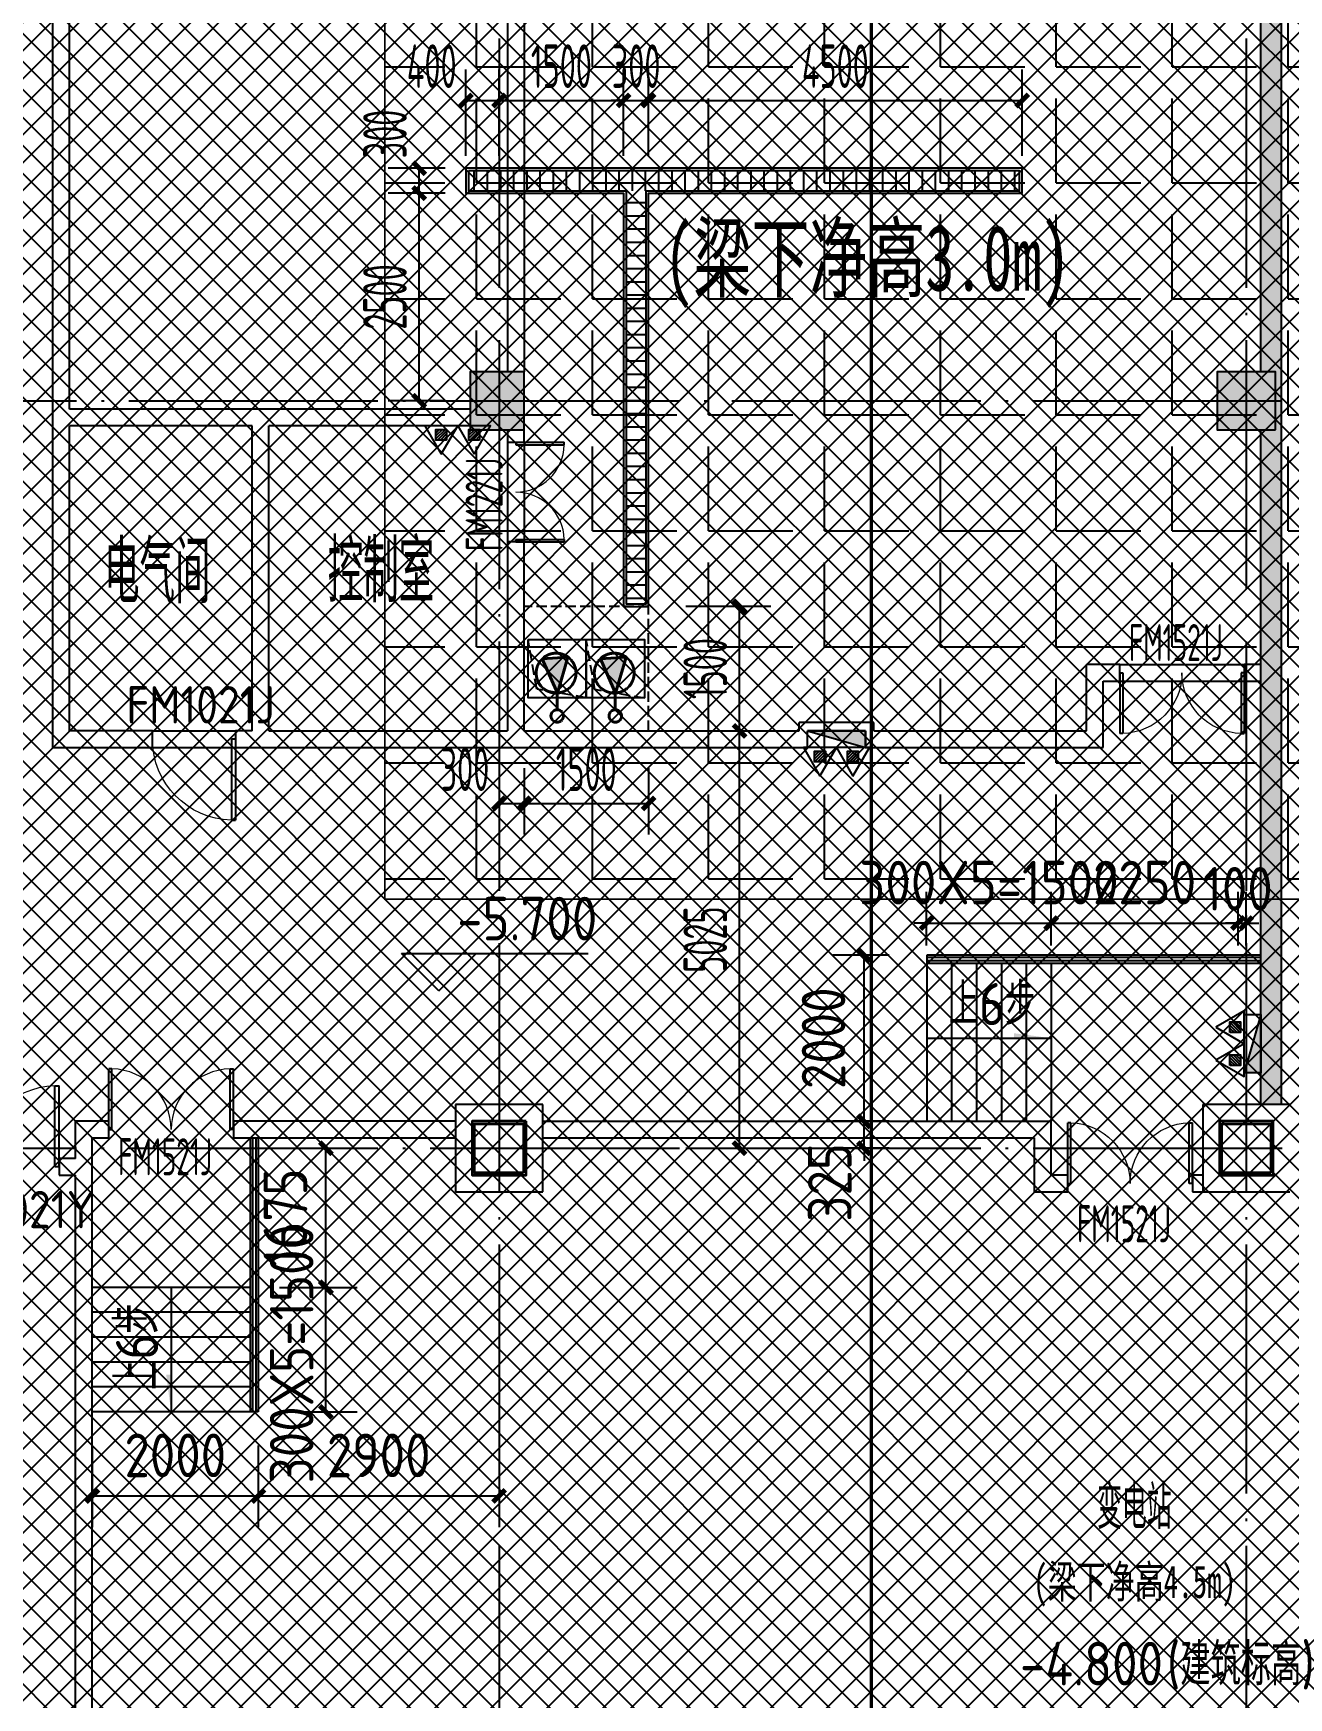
# Model space of a CAD drawing. Extents: x -473190 to 2138458, y -81875 to 2633646.
# Drawn here: x 485127 to 500248, y 46576 to 66618 of the extents above; entities that cross this region are included whole.
import ezdxf

# ---------------------------------------------------------------- set-up
doc = ezdxf.new("R2010")
doc.units = 0
doc.header["$LTSCALE"] = 1000
for name, pattern in [('DASH', [0.35, 0.25, -0.1]), ('DOTE', [2.42, 2, -0.2, 0.02, -0.2]), ('排水', [1.1, 1, -0.1])]:
    doc.linetypes.add(name, pattern=pattern)
for name, color, linetype in [('03小品', 2, 'Continuous'), ('A-COLUMN', 2, 'Continuous'), ('A-ROOM_NAME', 23, 'Continuous'), ('A-WALL', 2, 'Continuous'), ('COLUMN', 9, 'Continuous'), ('DIM_ELEV', 3, 'Continuous'), ('DIM_SYMB', 3, 'Continuous'), ('DOOR_FIRE', 4, 'Continuous'), ('DOOR_FIRE_TEXT', 7, 'Continuous'), ('DOTE', 1, 'DOTE'), ('HANDRAIL', 3, 'Continuous'), ('PUB_DIM', 3, 'Continuous'), ('PUB_HATCH', 8, 'Continuous'), ('PUB_TEXT', 7, 'Continuous'), ('RF-QT', 30, 'Continuous'), ('SPACE', 7, 'Continuous'), ('W-EQUIP_消火栓', 7, 'Continuous'), ('W-EQUIP_灭火器', 7, 'Continuous'), ('WINDOW', 4, 'Continuous'), ('WINDOW_TEXT', 7, 'Continuous'), ('排水', 4, 'Continuous'), ('索引线', 252, 'Continuous'), ('集水坑', 4, 'Continuous')]:
    doc.layers.add(name, color=color, linetype=linetype)
doc.layers.add('GPS-污水', color=2, linetype='排水', lineweight=40)
doc.layers.add('钢柱', color=51, linetype='Continuous', lineweight=35)
doc.styles.add('8B2_02', font='tssdeng.shx', dxfattribs={"width": 0.6, "bigfont": 'TSSDCHN.shx'})
doc.styles.add('_TCH_DIM_T3', font='tssdeng.shx', dxfattribs={"width": 0.564706, "bigfont": '@@@tssdchn.shx'})
doc.styles.add('_TCH_WINDOW', font='tssdeng.shx', dxfattribs={"width": 0.8, "height": 3.5, "bigfont": 'tssdchn.shx'})
doc.styles.get("Standard").update_dxf_attribs({"font": 'gbenor.shx', "bigfont": 'gbcbig.shx'})
doc.styles.add('STANDARD_T3', font='gbenor.shx', dxfattribs={"bigfont": 'gbcbig.shx'})
doc.styles.add('黑体', font='simhei.ttf', dxfattribs={"width": 0.65})
doc.dimstyles.new('_TCH_ARCH&&150', dxfattribs={"dimtxt": 525, "dimasz": 150, "dimexe": 375, "dimexo": 450, "dimgap": 150, "dimtad": 1, "dimdec": 0, "dimzin": 0, "dimdsep": 46, "dimtxsty": '_TCH_DIM_T3', "dimblk": 'ARCHTICK', "dimcen": 0.09, "dimclrt": 7, "dimazin": 2, "dimtfac": 1, "dimtdec": 0, "dimtix": 1, "dimtmove": 2, "dimatfit": 3, "dimfxl": 0, "dimtolj": 1, "dimtzin": 0, "dimarcsym": 0})
doc.dimstyles.new('STANDARD&&150', dxfattribs={"dimtxt": 525, "dimasz": 150, "dimexe": 375, "dimexo": 450, "dimgap": 225, "dimtad": 1, "dimdec": 0, "dimzin": 0, "dimdsep": 46, "dimtxsty": 'STANDARD_T3', "dimblk": 'ARCHTICK', "dimcen": 0.09, "dimadec": 0, "dimazin": 0, "dimtfac": 1, "dimtdec": 0, "dimtix": 1, "dimtmove": 2, "dimatfit": 3, "dimfxl": 0, "dimtolj": 1, "dimtzin": 0, "dimarcsym": 0})

# ---------------------------------------------------------------- blocks, each defined once
blk = doc.blocks.new('$SB01_1')
h = blk.add_hatch(color=256)
h.dxf.hatch_style = 1
h.paths.add_polyline_path([(-0.381, -0.323), (0.5, 0), (-0.381, 0.323)])
h.paths.add_polyline_path([(0, 0), (0.002, 0), (0.002, 0.001), (0, 0.001)], flags=24)
h.paths.add_polyline_path([(0, -0.002), (0.003, -0.002), (0.003, -0.001), (0, -0.001)], flags=24)
h.paths.add_polyline_path([(0, -0.003), (0.003, -0.003), (0.003, -0.002), (0, -0.002)], flags=24)
for p, q in [((0.5, 0), (-0.381, 0.323)), ((-0.381, 0.323), (-0.381, -0.323)), ((0.5, 0), (-0.381, -0.323))]:
    blk.add_line(p, q)
blk.add_circle((0, 0), 0.5)
at = {"flags": 1}
for tag, p in [('UNIT', (0, 0)), ('SPEC', (0, -0.002)), ('WHAT', (0, -0.003))]:
    blk.add_attdef(tag, p, '', height=0.001, dxfattribs=at)
blk = doc.blocks.new('人防集水坑')
at = {"layer": 'GPS-污水', "linetype": '排水'}
for p, q in [((307486, 701151), (307284, 701151)), ((307486, 700451), (307284, 700451))]:
    blk.add_line(p, q, dxfattribs=at)
for centre in [(307561, 701151), (307561, 700451)]:
    blk.add_circle(centre, 75, dxfattribs=at)
at = {"layer": '集水坑', "linetype": 'DASH', "ltscale": 0.5}
blk.add_lwpolyline([(306241, 700051), (306241, 701551), (307741, 701551), (307741, 700051)], close=True, dxfattribs=at)
at = {"layer": '集水坑', "linetype": 'Continuous', "ltscale": 0.5}
for points in [[(306641, 701501), (306641, 700801), (307341, 700801), (307341, 701501)], [(306641, 700801), (306641, 700101), (307341, 700101), (307341, 700801)]]:
    blk.add_lwpolyline(points, close=True, dxfattribs=at)
at = {"layer": '集水坑', "linetype": 'DASH', "ltscale": 0.5}
for points in [[(307341, 700801), (307237, 701397), (306641, 701501)], [(307347, 700101), (307243, 700697), (306647, 700801)]]:
    blk.add_lwpolyline(points, dxfattribs=at)
at = {"layer": 'GPS-污水', "linetype": '排水', "xscale": -480.0000000000002, "yscale": 480.0000000000002, "zscale": 480.0000000000002, "rotation": 176.2535374729293}
for p in [(307045, 701164, 0), (307045, 700464, 0)]:
    blk.add_blockref('$SB01_1', p, dxfattribs=at)
blk = doc.blocks.new('_ArchTick')
at = {"color": 0, "linetype": 'ByBlock', "const_width": 0.4}
blk.add_lwpolyline([(-0.5, -0.5), (0.5, 0.5)], dxfattribs=at)
blk = doc.blocks.new('*D5217')
at = {"layer": 'Defpoints', "color": 0, "transparency": 16777216}
for p in [(53484, -126393), (54984, -126393), (54984, -127266)]:
    blk.add_point(p, dxfattribs=at)
at = {"layer": 'PUB_DIM', "color": 0, "lineweight": -2, "transparency": 16777216}
for p, q in [((53484, -126843), (53484, -127641)), ((54984, -126843), (54984, -127641)), ((53484, -127266), (54984, -127266))]:
    blk.add_line(p, q, dxfattribs=at)
at = {"layer": 'PUB_DIM', "color": 0, "lineweight": -2, "transparency": 16777216, "xscale": 150, "yscale": 150, "zscale": 150, "rotation": 180}
blk.add_blockref('_ArchTick', (53484, -127266), dxfattribs=at)
at = {"layer": 'PUB_DIM', "color": 0, "lineweight": -2, "transparency": 16777216, "xscale": 150, "yscale": 150, "zscale": 150}
blk.add_blockref('_ArchTick', (54984, -127266), dxfattribs=at)
at = {"layer": 'PUB_DIM', "color": 7, "transparency": 16777216, "insert": (54234, -126854), "char_height": 525, "attachment_point": 5, "style": '_TCH_DIM_T3'}
blk.add_mtext('\\A1;1500', dxfattribs=at)
blk = doc.blocks.new('*D5218')
at = {"layer": 'Defpoints', "color": 0, "transparency": 16777216}
for p in [(53184, -126393), (53484, -126393), (53484, -127266)]:
    blk.add_point(p, dxfattribs=at)
at = {"layer": 'PUB_DIM', "color": 0, "lineweight": -2, "transparency": 16777216}
for p, q in [((53184, -126843), (53184, -127641)), ((53484, -126843), (53484, -127641)), ((53184, -127266), (53484, -127266))]:
    blk.add_line(p, q, dxfattribs=at)
at = {"layer": 'PUB_DIM', "color": 0, "lineweight": -2, "transparency": 16777216, "xscale": 150, "yscale": 150, "zscale": 150, "rotation": 180}
blk.add_blockref('_ArchTick', (53184, -127266), dxfattribs=at)
at = {"layer": 'PUB_DIM', "color": 0, "lineweight": -2, "transparency": 16777216, "xscale": 150, "yscale": 150, "zscale": 150}
blk.add_blockref('_ArchTick', (53484, -127266), dxfattribs=at)
at = {"layer": 'PUB_DIM', "color": 7, "transparency": 16777216, "insert": (52772, -126854), "char_height": 525, "attachment_point": 5, "style": '_TCH_DIM_T3'}
blk.add_mtext('\\A1;300', dxfattribs=at)
blk = doc.blocks.new('*D5219')
at = {"layer": 'Defpoints', "color": 0, "transparency": 16777216}
for p in [(54984, -124893), (56080, -124893), (54984, -126393)]:
    blk.add_point(p, dxfattribs=at)
at = {"layer": 'PUB_DIM', "color": 0, "lineweight": -2, "transparency": 16777216}
for p, q in [((55434, -124893), (56455, -124893)), ((56080, -126393), (56080, -124893)), ((55434, -126393), (56455, -126393))]:
    blk.add_line(p, q, dxfattribs=at)
at = {"layer": 'PUB_DIM', "color": 0, "lineweight": -2, "transparency": 16777216, "xscale": 150, "yscale": 150, "zscale": 150}
for p, rotation in [((56080, -124893), 90), ((56080, -126393), 270)]:
    blk.add_blockref('_ArchTick', p, dxfattribs=dict(at, rotation=rotation))
at = {"layer": 'PUB_DIM', "color": 7, "transparency": 16777216, "insert": (55667, -125643), "char_height": 525, "attachment_point": 5, "rotation": 90, "style": '_TCH_DIM_T3'}
blk.add_mtext('\\A1;1500', dxfattribs=at)
blk = doc.blocks.new('*D5220')
at = {"layer": 'Defpoints', "color": 0, "transparency": 16777216}
for p in [(54984, -126393), (56080, -126393), (54984, -131418)]:
    blk.add_point(p, dxfattribs=at)
at = {"layer": 'PUB_DIM', "color": 0, "lineweight": -2, "transparency": 16777216}
for p, q in [((55434, -126393), (56455, -126393)), ((56080, -131418), (56080, -126393)), ((55434, -131418), (56455, -131418))]:
    blk.add_line(p, q, dxfattribs=at)
at = {"layer": 'PUB_DIM', "color": 0, "lineweight": -2, "transparency": 16777216, "xscale": 150, "yscale": 150, "zscale": 150}
for p, rotation in [((56080, -126393), 90), ((56080, -131418), 270)]:
    blk.add_blockref('_ArchTick', p, dxfattribs=dict(at, rotation=rotation))
at = {"layer": 'PUB_DIM', "color": 7, "transparency": 16777216, "insert": (55667, -128906), "char_height": 525, "attachment_point": 5, "rotation": 90, "style": '_TCH_DIM_T3'}
blk.add_mtext('\\A1;5025', dxfattribs=at)
blk = doc.blocks.new('*D5308')
at = {"layer": 'Defpoints', "color": 0, "transparency": 16777216}
for p in [(52222, -119618), (52983, -119618), (52983, -119918)]:
    blk.add_point(p, dxfattribs=at)
at = {"layer": 'PUB_DIM', "color": 0, "lineweight": -2, "transparency": 16777216}
for p, q in [((52533, -119618), (51847, -119618)), ((52222, -119918), (52222, -119618)), ((52533, -119918), (51847, -119918))]:
    blk.add_line(p, q, dxfattribs=at)
at = {"layer": 'PUB_DIM', "color": 0, "lineweight": -2, "transparency": 16777216, "xscale": 150, "yscale": 150, "zscale": 150}
for p, rotation in [((52222, -119618), 90), ((52222, -119918), 270)]:
    blk.add_blockref('_ArchTick', p, dxfattribs=dict(at, rotation=rotation))
at = {"layer": 'PUB_DIM', "color": 7, "transparency": 16777216, "insert": (51809, -119206), "char_height": 525, "attachment_point": 5, "rotation": 90, "style": '_TCH_DIM_T3'}
blk.add_mtext('\\A1;300', dxfattribs=at)
blk = doc.blocks.new('*D5309')
at = {"layer": 'Defpoints', "color": 0, "transparency": 16777216}
for p in [(52222, -119918), (52983, -119918), (52983, -122418)]:
    blk.add_point(p, dxfattribs=at)
at = {"layer": 'PUB_DIM', "color": 0, "lineweight": -2, "transparency": 16777216}
for p, q in [((52533, -119918), (51847, -119918)), ((52222, -122418), (52222, -119918)), ((52533, -122418), (51847, -122418))]:
    blk.add_line(p, q, dxfattribs=at)
at = {"layer": 'PUB_DIM', "color": 0, "lineweight": -2, "transparency": 16777216, "xscale": 150, "yscale": 150, "zscale": 150}
for p, rotation in [((52222, -119918), 90), ((52222, -122418), 270)]:
    blk.add_blockref('_ArchTick', p, dxfattribs=dict(at, rotation=rotation))
at = {"layer": 'PUB_DIM', "color": 7, "transparency": 16777216, "insert": (51809, -121168), "char_height": 525, "attachment_point": 5, "rotation": 90, "style": '_TCH_DIM_T3'}
blk.add_mtext('\\A1;2500', dxfattribs=at)
blk = doc.blocks.new('*D5310')
at = {"layer": 'Defpoints', "color": 0, "transparency": 16777216}
for p in [(53184, -118802), (52784, -119918), (53184, -119918)]:
    blk.add_point(p, dxfattribs=at)
at = {"layer": 'PUB_DIM', "color": 0, "lineweight": -2, "transparency": 16777216}
for p, q in [((52784, -119468), (52784, -118427)), ((53184, -119468), (53184, -118427)), ((52784, -118802), (53184, -118802))]:
    blk.add_line(p, q, dxfattribs=at)
at = {"layer": 'PUB_DIM', "color": 0, "lineweight": -2, "transparency": 16777216, "xscale": 150, "yscale": 150, "zscale": 150, "rotation": 180}
blk.add_blockref('_ArchTick', (52784, -118802), dxfattribs=at)
at = {"layer": 'PUB_DIM', "color": 0, "lineweight": -2, "transparency": 16777216, "xscale": 150, "yscale": 150, "zscale": 150}
blk.add_blockref('_ArchTick', (53184, -118802), dxfattribs=at)
at = {"layer": 'PUB_DIM', "color": 7, "transparency": 16777216, "insert": (52372, -118389), "char_height": 525, "attachment_point": 5, "style": '_TCH_DIM_T3'}
blk.add_mtext('\\A1;400', dxfattribs=at)
blk = doc.blocks.new('*D5311')
at = {"layer": 'Defpoints', "color": 0, "transparency": 16777216}
for p in [(54684, -118802), (53184, -119918), (54684, -119918)]:
    blk.add_point(p, dxfattribs=at)
at = {"layer": 'PUB_DIM', "color": 0, "lineweight": -2, "transparency": 16777216}
for p, q in [((53184, -119468), (53184, -118427)), ((54684, -119468), (54684, -118427)), ((53184, -118802), (54684, -118802))]:
    blk.add_line(p, q, dxfattribs=at)
at = {"layer": 'PUB_DIM', "color": 0, "lineweight": -2, "transparency": 16777216, "xscale": 150, "yscale": 150, "zscale": 150, "rotation": 180}
blk.add_blockref('_ArchTick', (53184, -118802), dxfattribs=at)
at = {"layer": 'PUB_DIM', "color": 0, "lineweight": -2, "transparency": 16777216, "xscale": 150, "yscale": 150, "zscale": 150}
blk.add_blockref('_ArchTick', (54684, -118802), dxfattribs=at)
at = {"layer": 'PUB_DIM', "color": 7, "transparency": 16777216, "insert": (53934, -118389), "char_height": 525, "attachment_point": 5, "style": '_TCH_DIM_T3'}
blk.add_mtext('\\A1;1500', dxfattribs=at)
blk = doc.blocks.new('*D5312')
at = {"layer": 'Defpoints', "color": 0, "transparency": 16777216}
for p in [(54984, -118802), (54684, -119918), (54984, -119918)]:
    blk.add_point(p, dxfattribs=at)
at = {"layer": 'PUB_DIM', "color": 0, "lineweight": -2, "transparency": 16777216}
for p, q in [((54684, -119468), (54684, -118427)), ((54984, -119468), (54984, -118427)), ((54684, -118802), (54534, -118802)), ((54684, -118802), (54984, -118802)), ((54984, -118802), (55134, -118802))]:
    blk.add_line(p, q, dxfattribs=at)
at = {"layer": 'PUB_DIM', "color": 0, "lineweight": -2, "transparency": 16777216, "xscale": 150, "yscale": 150, "zscale": 150}
blk.add_blockref('_ArchTick', (54684, -118802), dxfattribs=at)
at = {"layer": 'PUB_DIM', "color": 0, "lineweight": -2, "transparency": 16777216, "xscale": 150, "yscale": 150, "zscale": 150, "rotation": 180}
blk.add_blockref('_ArchTick', (54984, -118802), dxfattribs=at)
at = {"layer": 'PUB_DIM', "color": 7, "transparency": 16777216, "insert": (54834, -118389), "char_height": 525, "attachment_point": 5, "style": '_TCH_DIM_T3'}
blk.add_mtext('\\A1;300', dxfattribs=at)
blk = doc.blocks.new('*D5313')
at = {"layer": 'Defpoints', "color": 0, "transparency": 16777216}
for p in [(59484, -118802), (54984, -119918), (59484, -119918)]:
    blk.add_point(p, dxfattribs=at)
at = {"layer": 'PUB_DIM', "color": 0, "lineweight": -2, "transparency": 16777216}
for p, q in [((54984, -119468), (54984, -118427)), ((59484, -119468), (59484, -118427)), ((54984, -118802), (59484, -118802))]:
    blk.add_line(p, q, dxfattribs=at)
at = {"layer": 'PUB_DIM', "color": 0, "lineweight": -2, "transparency": 16777216, "xscale": 150, "yscale": 150, "zscale": 150, "rotation": 180}
blk.add_blockref('_ArchTick', (54984, -118802), dxfattribs=at)
at = {"layer": 'PUB_DIM', "color": 0, "lineweight": -2, "transparency": 16777216, "xscale": 150, "yscale": 150, "zscale": 150}
blk.add_blockref('_ArchTick', (59484, -118802), dxfattribs=at)
at = {"layer": 'PUB_DIM', "color": 7, "transparency": 16777216, "insert": (57234, -118389), "char_height": 525, "attachment_point": 5, "style": '_TCH_DIM_T3'}
blk.add_mtext('\\A1;4500', dxfattribs=at)
blk = doc.blocks.new('A$C00330F2E')
at = {"layer": '钢柱', "color": 4, "lineweight": 35}
for points in [[(18175, -99000), (17525, -99000), (17525, -99650), (18175, -99650)], [(27175, -99000), (26525, -99000), (26525, -99650), (27175, -99650)], [(18145, -99620), (17555, -99620), (17555, -99030), (18145, -99030)], [(27145, -99620), (26555, -99620), (26555, -99030), (27145, -99030)]]:
    blk.add_lwpolyline(points, close=True, dxfattribs=at)
blk = doc.blocks.new('A$C4F5A101F')
at = {"layer": 'DOTE', "color": 16, "linetype": 'DOTE', "ltscale": 1.5}
for p, q in [((-238939.7, 16373.7), (-238939.7, -213765.2)), ((-229939.7, 16373.7), (-229939.7, -213765.2)), ((-297848.4, -93257.4), (-173939.7, -93257.4)), ((-297848.4, -102257.4), (-173939.7, -102257.4))]:
    blk.add_line(p, q, dxfattribs=at)
blk = doc.blocks.new('$TwtSys$00000434')
for p, q in [((-0.5, 0.5), (-0.5, -0.5)), ((-0.5, -0.5), (0.5, 0.5)), ((0.5, 0.5), (-0.5, 0.5)), ((0.5, -0.5), (0.5, 0.5)), ((-0.5, -0.5), (0.5, -0.5))]:
    blk.add_line(p, q)
blk.add_solid([(0.5, -0.5), (0.5, 0.5), (-0.5, -0.5)])
blk = doc.blocks.new('$TwtSys$00000546')
h = blk.add_hatch()
h.set_pattern_fill('ANSI31', color=256, scale=200, style=0)
h.set_pattern_definition([(45, (-38543.802, -6670.83), (-17.67767, 17.67767), [])])
h.paths.add_polyline_path([(-65, 174), (65, 174), (65, 44), (-65, 44)])
for points in [[(0, 344), (-198, 0), (198, 0)], [(-65, 174), (65, 174), (65, 44), (-65, 44)]]:
    blk.add_lwpolyline(points, close=True)
blk = doc.blocks.new('ADFASDF')
h = blk.add_hatch()
h.set_pattern_fill('ANSI37', color=8, scale=150)
h.set_pattern_definition([(45, (0, 0), (-168.3798, 168.3798), []), (135, (0, 0), (-168.3798, -168.3798), [])])
h.paths.add_polyline_path([(521397, 239186), (521397, 224886), (539697, 224886), (539697, 169261), (524947, 169261), (524947, 171211), (527822, 171211), (527922, 176611), (501318, 176611), (501125, 109884), (530547, 109887), (530547, 107449), (538188, 100503), (536147, 98236), (540086, 94690), (517812, 69953), (517812, 59790), (482108, 20136), (405247, 20136), (405247, 26086), (391997, 40436), (391997, 64736), (399997, 64738), (399997, 239186), (409022, 239186)])
blk = doc.blocks.new('*D3469')
at = {"layer": 'Defpoints', "color": 0, "transparency": 16777216}
for p in [(497387, 55903), (495887, 55182), (497387, 55182)]:
    blk.add_point(p, dxfattribs=at)
at = {"layer": 'PUB_DIM', "color": 0, "lineweight": -2, "transparency": 16777216}
for p, q in [((495887, 55632), (495887, 56278)), ((497387, 55632), (497387, 56278)), ((495887, 55903), (495737, 55903)), ((495887, 55903), (497387, 55903)), ((497387, 55903), (497537, 55903))]:
    blk.add_line(p, q, dxfattribs=at)
at = {"layer": 'PUB_DIM', "color": 0, "lineweight": -2, "transparency": 16777216, "xscale": 150, "yscale": 150, "zscale": 150}
blk.add_blockref('_ArchTick', (495887, 55903), dxfattribs=at)
at = {"layer": 'PUB_DIM', "color": 0, "lineweight": -2, "transparency": 16777216, "xscale": 150, "yscale": 150, "zscale": 150, "rotation": 180}
blk.add_blockref('_ArchTick', (497387, 55903), dxfattribs=at)
at = {"layer": 'PUB_DIM', "color": 0, "transparency": 16777216, "insert": (496637, 56391), "char_height": 525, "attachment_point": 5, "style": 'STANDARD_T3'}
blk.add_mtext('\\A1;300X5=1500', dxfattribs=at)
blk = doc.blocks.new('*D3470')
at = {"layer": 'Defpoints', "color": 0, "transparency": 16777216}
for p in [(499637, 55903), (497387, 55182), (499637, 55182)]:
    blk.add_point(p, dxfattribs=at)
at = {"layer": 'PUB_DIM', "color": 0, "lineweight": -2, "transparency": 16777216}
for p, q in [((497387, 55632), (497387, 56278)), ((499637, 55632), (499637, 56278)), ((497387, 55903), (499637, 55903))]:
    blk.add_line(p, q, dxfattribs=at)
at = {"layer": 'PUB_DIM', "color": 0, "lineweight": -2, "transparency": 16777216, "xscale": 150, "yscale": 150, "zscale": 150, "rotation": 180}
blk.add_blockref('_ArchTick', (497387, 55903), dxfattribs=at)
at = {"layer": 'PUB_DIM', "color": 0, "lineweight": -2, "transparency": 16777216, "xscale": 150, "yscale": 150, "zscale": 150}
blk.add_blockref('_ArchTick', (499637, 55903), dxfattribs=at)
at = {"layer": 'PUB_DIM', "color": 0, "transparency": 16777216, "insert": (498512, 56391), "char_height": 525, "attachment_point": 5, "style": 'STANDARD_T3'}
blk.add_mtext('\\A1;2250', dxfattribs=at)
blk = doc.blocks.new('*D3471')
at = {"layer": 'Defpoints', "color": 0, "transparency": 16777216}
for p in [(499737, 55903), (499637, 55182), (499737, 55182)]:
    blk.add_point(p, dxfattribs=at)
at = {"layer": 'PUB_DIM', "color": 0, "lineweight": -2, "transparency": 16777216}
for p, q in [((499637, 55632), (499637, 56278)), ((499737, 55632), (499737, 56278)), ((499637, 55903), (499487, 55903)), ((499637, 55903), (499737, 55903)), ((499737, 55903), (499887, 55903))]:
    blk.add_line(p, q, dxfattribs=at)
at = {"layer": 'PUB_DIM', "color": 0, "lineweight": -2, "transparency": 16777216, "xscale": 150, "yscale": 150, "zscale": 150}
blk.add_blockref('_ArchTick', (499637, 55903), dxfattribs=at)
at = {"layer": 'PUB_DIM', "color": 0, "lineweight": -2, "transparency": 16777216, "xscale": 150, "yscale": 150, "zscale": 150, "rotation": 180}
blk.add_blockref('_ArchTick', (499737, 55903), dxfattribs=at)
at = {"layer": 'PUB_DIM', "color": 0, "transparency": 16777216, "insert": (499637, 56316), "char_height": 525, "attachment_point": 5, "style": 'STANDARD_T3'}
blk.add_mtext('\\A1;100', dxfattribs=at)
blk = doc.blocks.new('*D3472')
at = {"layer": 'Defpoints', "color": 0, "transparency": 16777216}
for p in [(495133, 55517), (495887, 55517), (495887, 53517)]:
    blk.add_point(p, dxfattribs=at)
at = {"layer": 'PUB_DIM', "color": 0, "lineweight": -2, "transparency": 16777216}
for p, q in [((495437, 55517), (494758, 55517)), ((495133, 53517), (495133, 55517)), ((495437, 53517), (494758, 53517))]:
    blk.add_line(p, q, dxfattribs=at)
at = {"layer": 'PUB_DIM', "color": 0, "lineweight": -2, "transparency": 16777216, "xscale": 150, "yscale": 150, "zscale": 150}
for p, rotation in [((495133, 55517), 90), ((495133, 53517), 270)]:
    blk.add_blockref('_ArchTick', p, dxfattribs=dict(at, rotation=rotation))
at = {"layer": 'PUB_DIM', "color": 0, "transparency": 16777216, "insert": (494645, 54517), "char_height": 525, "attachment_point": 5, "rotation": 90, "style": 'STANDARD_T3'}
blk.add_mtext('\\A1;2000', dxfattribs=at)
blk = doc.blocks.new('*D3473')
at = {"layer": 'Defpoints', "color": 0, "transparency": 16777216}
for p in [(495133, 53517), (495887, 53517), (495887, 53192)]:
    blk.add_point(p, dxfattribs=at)
at = {"layer": 'PUB_DIM', "color": 0, "lineweight": -2, "transparency": 16777216}
for p, q in [((495437, 53517), (494758, 53517)), ((495133, 53517), (495133, 53667)), ((495133, 53192), (495133, 53517)), ((495437, 53192), (494758, 53192)), ((495133, 53192), (495133, 53042))]:
    blk.add_line(p, q, dxfattribs=at)
at = {"layer": 'PUB_DIM', "color": 0, "lineweight": -2, "transparency": 16777216, "xscale": 150, "yscale": 150, "zscale": 150}
for p, rotation in [((495133, 53517), 270), ((495133, 53192), 90)]:
    blk.add_blockref('_ArchTick', p, dxfattribs=dict(at, rotation=rotation))
at = {"layer": 'PUB_DIM', "color": 0, "transparency": 16777216, "insert": (494720, 52781), "char_height": 525, "attachment_point": 5, "rotation": 90, "style": 'STANDARD_T3'}
blk.add_mtext('\\A1;325', dxfattribs=at)
blk = doc.blocks.new('*D3474')
at = {"layer": 'Defpoints', "color": 0, "transparency": 16777216}
for p in [(487837, 50062), (490737, 50062), (490737, 49006)]:
    blk.add_point(p, dxfattribs=at)
at = {"layer": 'PUB_DIM', "color": 0, "lineweight": -2, "transparency": 16777216}
for p, q in [((487837, 49612), (487837, 48631)), ((490737, 49612), (490737, 48631)), ((487837, 49006), (490737, 49006))]:
    blk.add_line(p, q, dxfattribs=at)
at = {"layer": 'PUB_DIM', "color": 0, "lineweight": -2, "transparency": 16777216, "xscale": 150, "yscale": 150, "zscale": 150, "rotation": 180}
blk.add_blockref('_ArchTick', (487837, 49006), dxfattribs=at)
at = {"layer": 'PUB_DIM', "color": 0, "lineweight": -2, "transparency": 16777216, "xscale": 150, "yscale": 150, "zscale": 150}
blk.add_blockref('_ArchTick', (490737, 49006), dxfattribs=at)
at = {"layer": 'PUB_DIM', "color": 0, "transparency": 16777216, "insert": (489287, 49494), "char_height": 525, "attachment_point": 5, "style": 'STANDARD_T3'}
blk.add_mtext('\\A1;2900', dxfattribs=at)
blk = doc.blocks.new('*D3475')
at = {"layer": 'Defpoints', "color": 0, "transparency": 16777216}
for p in [(485837, 50062), (487837, 50062), (487837, 49006)]:
    blk.add_point(p, dxfattribs=at)
at = {"layer": 'PUB_DIM', "color": 0, "lineweight": -2, "transparency": 16777216}
for p, q in [((485837, 49612), (485837, 48631)), ((487837, 49612), (487837, 48631)), ((485837, 49006), (487837, 49006))]:
    blk.add_line(p, q, dxfattribs=at)
at = {"layer": 'PUB_DIM', "color": 0, "lineweight": -2, "transparency": 16777216, "xscale": 150, "yscale": 150, "zscale": 150, "rotation": 180}
blk.add_blockref('_ArchTick', (485837, 49006), dxfattribs=at)
at = {"layer": 'PUB_DIM', "color": 0, "lineweight": -2, "transparency": 16777216, "xscale": 150, "yscale": 150, "zscale": 150}
blk.add_blockref('_ArchTick', (487837, 49006), dxfattribs=at)
at = {"layer": 'PUB_DIM', "color": 0, "transparency": 16777216, "insert": (486837, 49494), "char_height": 525, "attachment_point": 5, "style": 'STANDARD_T3'}
blk.add_mtext('\\A1;2000', dxfattribs=at)
blk = doc.blocks.new('*D3476')
at = {"layer": 'Defpoints', "color": 0, "transparency": 16777216}
for p in [(487641, 51517), (488651, 51517), (487641, 50017)]:
    blk.add_point(p, dxfattribs=at)
at = {"layer": 'PUB_DIM', "color": 0, "lineweight": -2, "transparency": 16777216}
for p, q in [((488091, 51517), (489026, 51517)), ((488651, 50017), (488651, 51517)), ((488091, 50017), (489026, 50017))]:
    blk.add_line(p, q, dxfattribs=at)
at = {"layer": 'PUB_DIM', "color": 0, "lineweight": -2, "transparency": 16777216, "xscale": 150, "yscale": 150, "zscale": 150}
for p, rotation in [((488651, 51517), 90), ((488651, 50017), 270)]:
    blk.add_blockref('_ArchTick', p, dxfattribs=dict(at, rotation=rotation))
at = {"layer": 'PUB_DIM', "color": 0, "transparency": 16777216, "insert": (488239, 50718), "char_height": 525, "attachment_point": 5, "rotation": 90, "style": 'STANDARD_T3'}
blk.add_mtext('\\A1;300X5=1500', dxfattribs=at)
blk = doc.blocks.new('*D3477')
at = {"layer": 'Defpoints', "color": 0, "transparency": 16777216}
for p in [(487641, 53192), (488651, 53192), (487641, 51517)]:
    blk.add_point(p, dxfattribs=at)
at = {"layer": 'PUB_DIM', "color": 0, "lineweight": -2, "transparency": 16777216}
for p, q in [((488091, 53192), (489026, 53192)), ((488651, 51517), (488651, 53192)), ((488091, 51517), (489026, 51517))]:
    blk.add_line(p, q, dxfattribs=at)
at = {"layer": 'PUB_DIM', "color": 0, "lineweight": -2, "transparency": 16777216, "xscale": 150, "yscale": 150, "zscale": 150}
for p, rotation in [((488651, 53192), 90), ((488651, 51517), 270)]:
    blk.add_blockref('_ArchTick', p, dxfattribs=dict(at, rotation=rotation))
at = {"layer": 'PUB_DIM', "color": 0, "transparency": 16777216, "insert": (488164, 52355), "char_height": 525, "attachment_point": 5, "rotation": 90, "style": 'STANDARD_T3'}
blk.add_mtext('\\A1;1675', dxfattribs=at)
blk = doc.blocks.new('$DorLib2D$00000002')
for p, q in [((-0.5, 0), (-0.5, 0.4875)), ((-0.475, 0.4875), (-0.5, 0.4875)), ((-0.475, 0), (-0.475, 0.4875)), ((0.475, 0), (0.475, 0.4875)), ((0.475, 0.4875), (0.5, 0.4875)), ((0.5, 0), (0.5, 0.4875)), ((-0.5, 0), (-0.475, 0)), ((0.5, 0), (0.475, 0))]:
    blk.add_line(p, q)
at = {"lineweight": 13}
for centre, start, end in [((-0.4875, 0), 0, 88.53072), ((0.4875, 0), 91.46928, 180)]:
    blk.add_arc(centre, 0.4875, start, end, dxfattribs=at)
blk = doc.blocks.new('$DorLib2D$00000001')
for p, q in [((0.45, 0.975), (0.5, 0.975)), ((0.45, 0), (0.45, 0.975)), ((0.5, 0), (0.5, 0.975)), ((0.5, 0), (0.45, 0))]:
    blk.add_line(p, q)
at = {"lineweight": 13}
blk.add_arc((0.475, 0), 0.975, 91.4693, 180, dxfattribs=at)
blk = doc.blocks.new('_FZH')
blk.add_lwpolyline([(-0.5, -0.5), (0.5, -0.5), (0.5, 0.5), (-0.5, 0.5)], close=True)
at = {"layer": 'PUB_HATCH'}
blk.add_solid([(-0.5, -0.5), (0.5, -0.5), (-0.5, 0.5), (0.5, 0.5)], dxfattribs=at)
blk = doc.blocks.new('A$C3672542B')
at = {"layer": '03小品'}
h = blk.add_hatch(dxfattribs=at)
h.set_pattern_fill('ANSI31', color=8, scale=100, angle=585, style=0)
h.set_pattern_definition([(270, (107692.31, 142842.2), (158.75, -2e-13), [])])
h.paths.add_polyline_path([(52814.1, -119648.2), (59452.8, -119648.2), (59452.8, -119888.2), (52814.1, -119888.2)])
h = blk.add_hatch(dxfattribs=at)
h.set_pattern_fill('ANSI31', color=8, scale=100, angle=135, style=0)
h.set_pattern_definition([(180, (108192.8, 142842.2), (-1e-14, -158.75), [])])
h.paths.add_polyline_path([(54713.7, -119888.2), (54953.7, -119888.2), (54953.7, -124863.2), (54713.7, -124863.2)])
at = {"layer": '03小品', "color": 4}
blk.add_lwpolyline([(52783.7, -119618.2), (52783.7, -119918.2), (54683.7, -119918.2), (54683.7, -124893.2), (54983.7, -124893.2), (54983.7, -119918.2), (59483.7, -119918.2), (59483.7, -119618.2), (52783.7, -119618.2)], dxfattribs=at)
blk.add_lwpolyline([(52813.7, -119648.2), (52813.7, -119888.2), (54713.7, -119888.2), (54713.7, -124863.2), (54953.7, -124863.2), (54953.7, -119888.2), (59453.7, -119888.2), (59453.7, -119648.2)], close=True, dxfattribs=at)
at = {"layer": '排水', "color": 3, "linetype": 'DASH'}
blk.add_lwpolyline([(56224.2, -123652.7, 0, 0, 0), (55512.3, -124364.6, 160, 0, 0), (55088.1, -124788.9, 0, 0, 0)], format="xyseb", dxfattribs=at)
at = {"layer": '集水坑', "linetype": 'Continuous', "xscale": -1, "rotation": 90}
blk.add_blockref('人防集水坑', (755034.4, 181347.8), dxfattribs=at)
at = {"layer": 'PUB_DIM'}
for base, p1, p2, angle, picture, middle in [((53183.7, -118801.7), (52783.7, -119918.2), (53183.7, -119918.2), 0, '*D5310', (52372, -118389.2)), ((52222, -119618.2), (52982.9, -119918.2), (52982.9, -119618.2), 90, '*D5308', (51809.5, -119206.5)), ((53483.7, -127266.1), (53183.7, -126393.2), (53483.7, -126393.2), 0, '*D5218', (52772, -126853.6))]:
    dim = blk.add_linear_dim(base=base, p1=p1, p2=p2, angle=angle, dimstyle='_TCH_ARCH&&150', dxfattribs=at)
    dim.commit()
    dim.dimension.update_dxf_attribs({"geometry": picture, "text_midpoint": middle, "dimtype": 161})
for p1, p2, distance, picture, middle in [((53183.7, -119918.2), (54683.7, -119918.2), 1116.5, '*D5311', (53933.7, -118389.2)), ((54683.7, -119918.2), (54983.7, -119918.2), 1116.5, '*D5312', (54833.7, -118389.2)), ((54983.7, -119918.2), (59483.7, -119918.2), 1116.5, '*D5313', (57233.7, -118389.2)), ((52982.9, -122418.2), (52982.9, -119918.2), 761, '*D5309', (51809.5, -121168.2)), ((54983.7, -126393.2), (54983.7, -124893.2), -1095.8, '*D5219', (55667, -125643.2)), ((53483.7, -126393.2), (54983.7, -126393.2), -872.9, '*D5217', (54233.7, -126853.6)), ((54983.7, -131418.2), (54983.7, -126393.2), -1095.8, '*D5220', (55667, -128905.7))]:
    dim = blk.add_aligned_dim(p1=p1, p2=p2, distance=distance, dimstyle='_TCH_ARCH&&150', dxfattribs=at)
    dim.commit()
    dim.dimension.update_dxf_attribs({"geometry": picture, "text_midpoint": middle})

msp = doc.modelspace()

# ---------------------------------------------------------------- hatches: boundary and pattern name
h = msp.add_hatch()
h.set_pattern_fill('ANGLE', color=252, scale=400)
h.set_pattern_definition([(0, (544945.8, 327452.8), (0, 1397), [1016, -381]), (90, (544945.8, 327452.8), (-1397, 9e-14), [1016, -381])])
h.paths.add_polyline_path([(489362.2, 77192.4), (504362.2, 77192.4), (504362.2, 56192.4), (489362.2, 56192.4)])
at = {"layer": 'DIM_SYMB'}
for points in [[(497387.2, 54517.4), (496937.2, 54517.4), (496937.2, 54577.4)], [(486787.2, 50017.4), (486787.2, 50467.4), (486727.2, 50467.4)]]:
    msp.add_hatch(color=256, dxfattribs=at).paths.add_polyline_path(points)
at = {"layer": 'PUB_HATCH'}
for points in [[(500087.2, 71192.4), (500087.2, 70842.4), (499912.2, 70842.4), (499912.2, 62542.4), (500087.2, 62542.4), (500087.2, 62192.4), (500162.2, 62192.4), (500162.2, 71192.4)], [(500087.2, 62192.4), (500087.2, 61842.4), (499912.2, 61842.4), (499912.2, 58917.4), (500162.2, 58917.4), (500162.2, 62192.4)], [(499912.2, 53717.4), (500162.2, 53717.4), (500162.2, 58917.4), (499912.2, 58917.4)]]:
    msp.add_hatch(color=256, dxfattribs=at).paths.add_polyline_path(points)

# ---------------------------------------------------------------- linework, layer by layer
at = {"linetype": 'DASH', "const_width": 40}
msp.add_lwpolyline([(495222.5, 183234.3), (495222.5, -66868.2)], dxfattribs=at)
at = {"layer": 'A-COLUMN'}
for p, q in [((491262.2, 53717.4), (490212.2, 53717.4)), ((490212.2, 53717.4), (490212.2, 52667.4)), ((491262.2, 52667.4), (491262.2, 53717.4)), ((490212.2, 52667.4), (491262.2, 52667.4))]:
    msp.add_line(p, q, dxfattribs=at)
at = {"layer": 'A-WALL'}
for p, q in [((500162.2, 62192.4), (500162.2, 71192.4)), ((490837.2, 70842.4), (490837.2, 62542.4)), ((491037.2, 70842.4), (491037.2, 62542.4)), ((499912.2, 62542.4), (499912.2, 70842.4)), ((485362.2, 61992.4), (485362.2, 68992.4)), ((485562.2, 62092.4), (485562.2, 68792.4)), ((500162.2, 58917.4), (500162.2, 62192.4)), ((485362.2, 58017.4), (485362.2, 61992.4)), ((487862.2, 62092.4), (485562.2, 62092.4)), ((490387.2, 62092.4), (487862.2, 62092.4)), ((485562.2, 58217.4), (485562.2, 61892.4)), ((487762.2, 61892.4), (485562.2, 61892.4)), ((487762.2, 58217.4), (487762.2, 61892.4)), ((490387.2, 61892.4), (487962.2, 61892.4)), ((487962.2, 58217.4), (487962.2, 61892.4)), ((490837.2, 61842.4), (490837.2, 61692.4)), ((491037.2, 61692.4), (491037.2, 61842.4)), ((499912.2, 58917.4), (499912.2, 61842.4)), ((490837.2, 61692.4), (491037.2, 61692.4)), ((491037.2, 60492.4), (490837.2, 60492.4)), ((490837.2, 60492.4), (490837.2, 58217.4)), ((491037.2, 58217.4), (491037.2, 60492.4)), ((497812.2, 58217.4), (497812.2, 59017.4)), ((498212.2, 59017.4), (497812.2, 59017.4)), ((498212.2, 58817.4), (498212.2, 59017.4)), ((499912.2, 59017.4), (499712.2, 59017.4)), ((499712.2, 59017.4), (499712.2, 58817.4)), ((498012.2, 58017.4), (498012.2, 58817.4)), ((498012.2, 58817.4), (498212.2, 58817.4)), ((499712.2, 58817.4), (499912.2, 58817.4)), ((499912.2, 53717.4), (499912.2, 58917.4)), ((500162.2, 53717.4), (500162.2, 58917.4)), ((486562.2, 58217.4), (485562.2, 58217.4)), ((486562.2, 58017.4), (486562.2, 58217.4)), ((487762.2, 58217.4), (487562.2, 58217.4)), ((487562.2, 58217.4), (487562.2, 58017.4)), ((487962.2, 58217.4), (490837.2, 58217.4)), ((491037.2, 58217.4), (494350.6, 58217.4)), ((495250.6, 58317.4), (494350.6, 58317.4)), ((494350.6, 58217.4), (494350.6, 58317.4)), ((495150.6, 58217.4), (494450.6, 58217.4)), ((494450.6, 58017.4), (494450.6, 58217.4)), ((495150.6, 58017.4), (495150.6, 58217.4)), ((495250.6, 58217.4), (495250.6, 58317.4)), ((495250.6, 58217.4), (497812.2, 58217.4)), ((485362.2, 58017.4), (486562.2, 58017.4)), ((487562.2, 58017.4), (487862.2, 58017.4)), ((487862.2, 58017.4), (490937.2, 58017.4)), ((490937.2, 58017.4), (494450.6, 58017.4)), ((495150.6, 58017.4), (498012.2, 58017.4)), ((486037.2, 53517.4), (485637.2, 53517.4)), ((485637.2, 53067.4), (485637.2, 53517.4)), ((486037.2, 53317.4), (486037.2, 53517.4)), ((490212.2, 53517.4), (487537.2, 53517.4)), ((487537.2, 53517.4), (487537.2, 53317.4)), ((491262.2, 53517.4), (497387.2, 53517.4)), ((497387.2, 52867.4), (497387.2, 53517.4)), ((485837.2, 53317.4), (486037.2, 53317.4)), ((485837.2, 52967.4), (485837.2, 53317.4)), ((487537.2, 53317.4), (490212.2, 53317.4)), ((491262.2, 53317.4), (497187.2, 53317.4)), ((497187.2, 52667.4), (497187.2, 53317.4)), ((499737.2, 53417.4), (499737.2, 53417.4)), ((499737.2, 53192.4), (499737.2, 53192.4)), ((485637.2, 53067.4), (485437.2, 53067.4)), ((485437.2, 53067.4), (485437.2, 52867.4)), ((485837.2, 40367.4), (485837.2, 52967.4)), ((499737.2, 52967.4), (499737.2, 52967.4)), ((485437.2, 52867.4), (485637.2, 52867.4)), ((485637.2, 40367.4), (485637.2, 52867.4)), ((497587.2, 52867.4), (497387.2, 52867.4)), ((497587.2, 52667.4), (497587.2, 52867.4)), ((499212.2, 52867.4), (499087.2, 52867.4)), ((499087.2, 52867.4), (499087.2, 52667.4)), ((497187.2, 52667.4), (497587.2, 52667.4)), ((499087.2, 52667.4), (499212.2, 52667.4))]:
    msp.add_line(p, q, dxfattribs=at)
at = {"layer": 'COLUMN'}
for p, q in [((500262.2, 53717.4), (499212.2, 53717.4)), ((499212.2, 53717.4), (499212.2, 52667.4)), ((499212.2, 52667.4), (500262.2, 52667.4))]:
    msp.add_line(p, q, dxfattribs=at)
at = {"layer": 'DIM_ELEV'}
for p, q in [((490012.9, 55087.4), (489562.9, 55537.4)), ((489562.9, 55537.4), (491808.9, 55537.4)), ((490012.9, 55087.4), (490462.9, 55537.4))]:
    msp.add_line(p, q, dxfattribs=at)
at = {"layer": 'DIM_SYMB'}
for points in [[(495887.2, 54517.4), (497387.2, 54517.4)], [(486787.2, 51517.4), (486787.2, 50017.4)]]:
    msp.add_lwpolyline(points, dxfattribs=at)
at = {"layer": 'DOOR_FIRE'}
for p, q in [((490837.2, 61692.4), (490837.2, 60492.4)), ((491037.2, 61692.4), (491037.2, 60492.4)), ((498212.2, 59017.4), (499712.2, 59017.4)), ((498212.2, 58817.4), (499712.2, 58817.4))]:
    msp.add_line(p, q, dxfattribs=at)
at = {"layer": 'HANDRAIL'}
for points in [[(495887.2, 55517.4), (495887.2, 53517.4)], [(499912.2, 55517.4), (495887.2, 55517.4)], [(499912.2, 55487.4), (495887.2, 55487.4)], [(499912.2, 55447.4), (495887.2, 55447.4)], [(499912.2, 55417.4), (499912.2, 55417.4), (495887.2, 55417.4)], [(496187.2, 55417.4), (496187.2, 53517.4)], [(496487.2, 55417.4), (496487.2, 53517.4)], [(496787.2, 55417.4), (496787.2, 53517.4)], [(497087.2, 55417.4), (497087.2, 53517.4)], [(497387.2, 55417.4), (497387.2, 53517.4)], [(487737.2, 53317.4), (487737.2, 53317.4), (487737.2, 50017.4)], [(487767.2, 53317.4), (487767.2, 50017.4)], [(487807.2, 53317.4), (487807.2, 50017.4)], [(487837.2, 53317.4), (487837.2, 50017.4)], [(487737.2, 51517.4), (485837.2, 51517.4)], [(487737.2, 51217.4), (485837.2, 51217.4)], [(487737.2, 50917.4), (485837.2, 50917.4)], [(487737.2, 50617.4), (485837.2, 50617.4)], [(487737.2, 50317.4), (485837.2, 50317.4)], [(487837.2, 50017.4), (485837.2, 50017.4)]]:
    msp.add_lwpolyline(points, dxfattribs=at)
at = {"layer": 'WINDOW'}
for p, q in [((486562.2, 58217.4), (487562.2, 58217.4)), ((486562.2, 58017.4), (487562.2, 58017.4))]:
    msp.add_line(p, q, dxfattribs=at)
at = {"layer": '索引线', "linetype": 'DASH', "const_width": 20}
msp.add_lwpolyline([(489362.2, 77192.4), (504362.2, 77192.4), (504362.2, 56192.4), (489362.2, 56192.4)], close=True, dxfattribs=at)

# ---------------------------------------------------------------- block references
for name, p in [('A$C3672542B', (437553.5, 184610.6)), ('ADFASDF', (49490, -74243.9)), ('A$C00330F2E', (472887.2, 152517.4)), ('A$C00330F2E', (472887.2, 152517.4))]:
    msp.add_blockref(name, p)
at = {"layer": 'A-COLUMN', "xscale": 700, "rotation": 90}
for p, yscale, zscale in [((490712.2, 62192.4), 650.0000359225087, 650.0000359225087), ((499737.2, 62192.4), 700, 700)]:
    msp.add_blockref('_FZH', p, dxfattribs=dict(at, yscale=yscale, zscale=zscale))
at = {"layer": 'DOOR_FIRE'}
ref = msp.add_blockref('$DorLib2D$00000002', (490937.2, 61092.4), dxfattribs=dict(at, xscale=1200, yscale=1200, zscale=200, rotation=270))
ref.add_attrib('A', 'FM1221J', (490780.5, 60383.7), dxfattribs={"layer": 'DOOR_FIRE_TEXT', "height": 446.25, "rotation": 90, "style": '_TCH_WINDOW', "width": 0.564706})
ref = msp.add_blockref('$DorLib2D$00000002', (498962.2, 58917.4), dxfattribs=dict(at, xscale=1500, yscale=-1500, zscale=200))
ref.add_attrib('A', 'FM1521J', (498322.5, 59057.9), dxfattribs={"layer": 'DOOR_FIRE_TEXT', "height": 446.25, "style": '_TCH_WINDOW', "width": 0.564706})
ref = msp.add_blockref('$DorLib2D$00000002', (486787.2, 53417.4), dxfattribs=dict(at, xscale=1500, yscale=1500, zscale=200, rotation=359.9999999999494))
ref.add_attrib('A', 'FM1521J', (486147.5, 52866.5), dxfattribs={"layer": 'DOOR_FIRE_TEXT', "height": 446.25, "style": '_TCH_WINDOW', "width": 0.564706})
ref = msp.add_blockref('$DorLib2D$00000002', (498337.2, 52767.4), dxfattribs=dict(at, xscale=-1500, yscale=1500, zscale=200, rotation=359.999999999951))
ref.add_attrib('A', 'FM1521J', (497697.5, 52059.9), dxfattribs={"layer": 'DOOR_FIRE_TEXT', "height": 446.25, "style": '_TCH_WINDOW', "width": 0.564706})
at = {"layer": 'RF-QT'}
msp.add_blockref('A$C4F5A101F', (729676.9, 155449.8), dxfattribs=at)
at = {"layer": 'W-EQUIP_消火栓', "xscale": -700, "yscale": 200, "zscale": 700}
for p, rotation in [((494800.6, 58117.4), 180), ((499812.2, 54450.8), 90)]:
    msp.add_blockref('$TwtSys$00000434', p, dxfattribs=dict(at, rotation=rotation))
at = {"layer": 'W-EQUIP_灭火器'}
for p, rotation in [((490040.5, 61892.4), 180), ((490437.2, 61892.4), 180), ((494602.2, 58017.4), 180), ((494999, 58017.4), 180), ((499712.2, 54649.2), 90), ((499712.2, 54252.4), 90)]:
    msp.add_blockref('$TwtSys$00000546', p, dxfattribs=dict(at, rotation=rotation))
at = {"layer": 'WINDOW'}
ref = msp.add_blockref('$DorLib2D$00000001', (487062.2, 58117.4), dxfattribs=dict(at, xscale=1000, yscale=-1000, zscale=1000))
ref.add_attrib('A', 'FM1021J', (486248.3, 58306.8), dxfattribs={"layer": 'WINDOW_TEXT', "height": 450})
ref = msp.add_blockref('$DorLib2D$00000001', (484937.2, 52967.4), dxfattribs=dict(at, xscale=1000, yscale=1000, zscale=1000))
ref.add_attrib('A', 'FM1021Y', (483971.7, 52228.7), dxfattribs={"layer": 'WINDOW_TEXT', "height": 450})

# ---------------------------------------------------------------- texts
at = {"layer": 'A-ROOM_NAME', "style": '8B2_02', "width": 0.6}
for s, height, p in [('电气间', 750, (485979.1, 59752.9)), ('控制室', 750, (488673.3, 59765.8)), ('变电站', 525, (497940.1, 48607.9))]:
    msp.add_text(s, height=height, dxfattribs=at).set_placement(p)
at = {"layer": 'PUB_TEXT'}
for s, height, p in [('-5.700', 525, (490232.3, 55694.9)), ('上6步', 506.38, (496151.6, 54674.9)), ('-4.800', 525, (497010.2, 46724)), ('(建筑标高)', 506.38, (498780.5, 46724))]:
    msp.add_text(s, height=height, dxfattribs=at).set_placement(p)
msp.add_text('上6步', height=506.38, rotation=90, dxfattribs=at).set_placement((486629.7, 50281.8))
at = {"layer": 'SPACE', "style": '黑体', "width": 0.65}
msp.add_text('(梁下净高3.0m)', height=788.61, dxfattribs=at).set_placement((492727.2, 63519.1))
at = {"layer": 'SPACE', "color": 1, "style": '黑体', "width": 0.65}
msp.add_text('(梁下净高4.5m)', height=394.3, dxfattribs=at).set_placement((497169.3, 47776.7))

# ---------------------------------------------------------------- dimensions: what is measured, and where the dimension line sits
at = {"layer": 'PUB_DIM'}
dim = msp.add_aligned_dim(p1=(495887.2, 55182.3), p2=(497387.2, 55182.3), distance=720.8, text='300X5=1500', dimstyle='STANDARD&&150', dxfattribs=at)
dim.commit()
dim.dimension.update_dxf_attribs({"geometry": '*D3469', "text_midpoint": (496637.2, 56390.6)})
for p1, p2, distance, picture, middle in [((497387.2, 55182.3), (499637.2, 55182.3), 720.8, '*D3470', (498512.2, 56390.6)), ((495887.2, 53517.4), (495887.2, 55517.4), 754.7, '*D3472', (494645, 54517.4)), ((487640.6, 51517.4), (487640.6, 53192.4), -1010.5, '*D3477', (488163.7, 52354.9)), ((485837.2, 50061.7), (487837.2, 50061.7), -1055.4, '*D3475', (486837.2, 49493.8)), ((487837.2, 50061.7), (490737.2, 50061.7), -1055.4, '*D3474', (489287.2, 49493.8))]:
    dim = msp.add_aligned_dim(p1=p1, p2=p2, distance=distance, dimstyle='STANDARD&&150', dxfattribs=at)
    dim.commit()
    dim.dimension.update_dxf_attribs({"geometry": picture, "text_midpoint": middle})
for base, p1, p2, angle, picture, middle in [((499737.2, 55903.1), (499637.2, 55182.3), (499737.2, 55182.3), 0, '*D3471', (499637.2, 56315.6)), ((495132.5, 53517.4), (495887.2, 53192.4), (495887.2, 53517.4), 90, '*D3473', (494720, 52780.7))]:
    dim = msp.add_linear_dim(base=base, p1=p1, p2=p2, angle=angle, dimstyle='STANDARD&&150', dxfattribs=at)
    dim.commit()
    dim.dimension.update_dxf_attribs({"geometry": picture, "text_midpoint": middle, "dimtype": 129})
dim = msp.add_linear_dim(base=(488651.2, 51517.4), p1=(487640.6, 50017.4), p2=(487640.6, 51517.4), angle=90, text='300X5=1500', dimstyle='STANDARD&&150', dxfattribs=at)
dim.commit()
dim.dimension.update_dxf_attribs({"geometry": '*D3476', "text_midpoint": (488238.7, 50717.7), "dimtype": 129})

doc.saveas('drawing.dxf')
